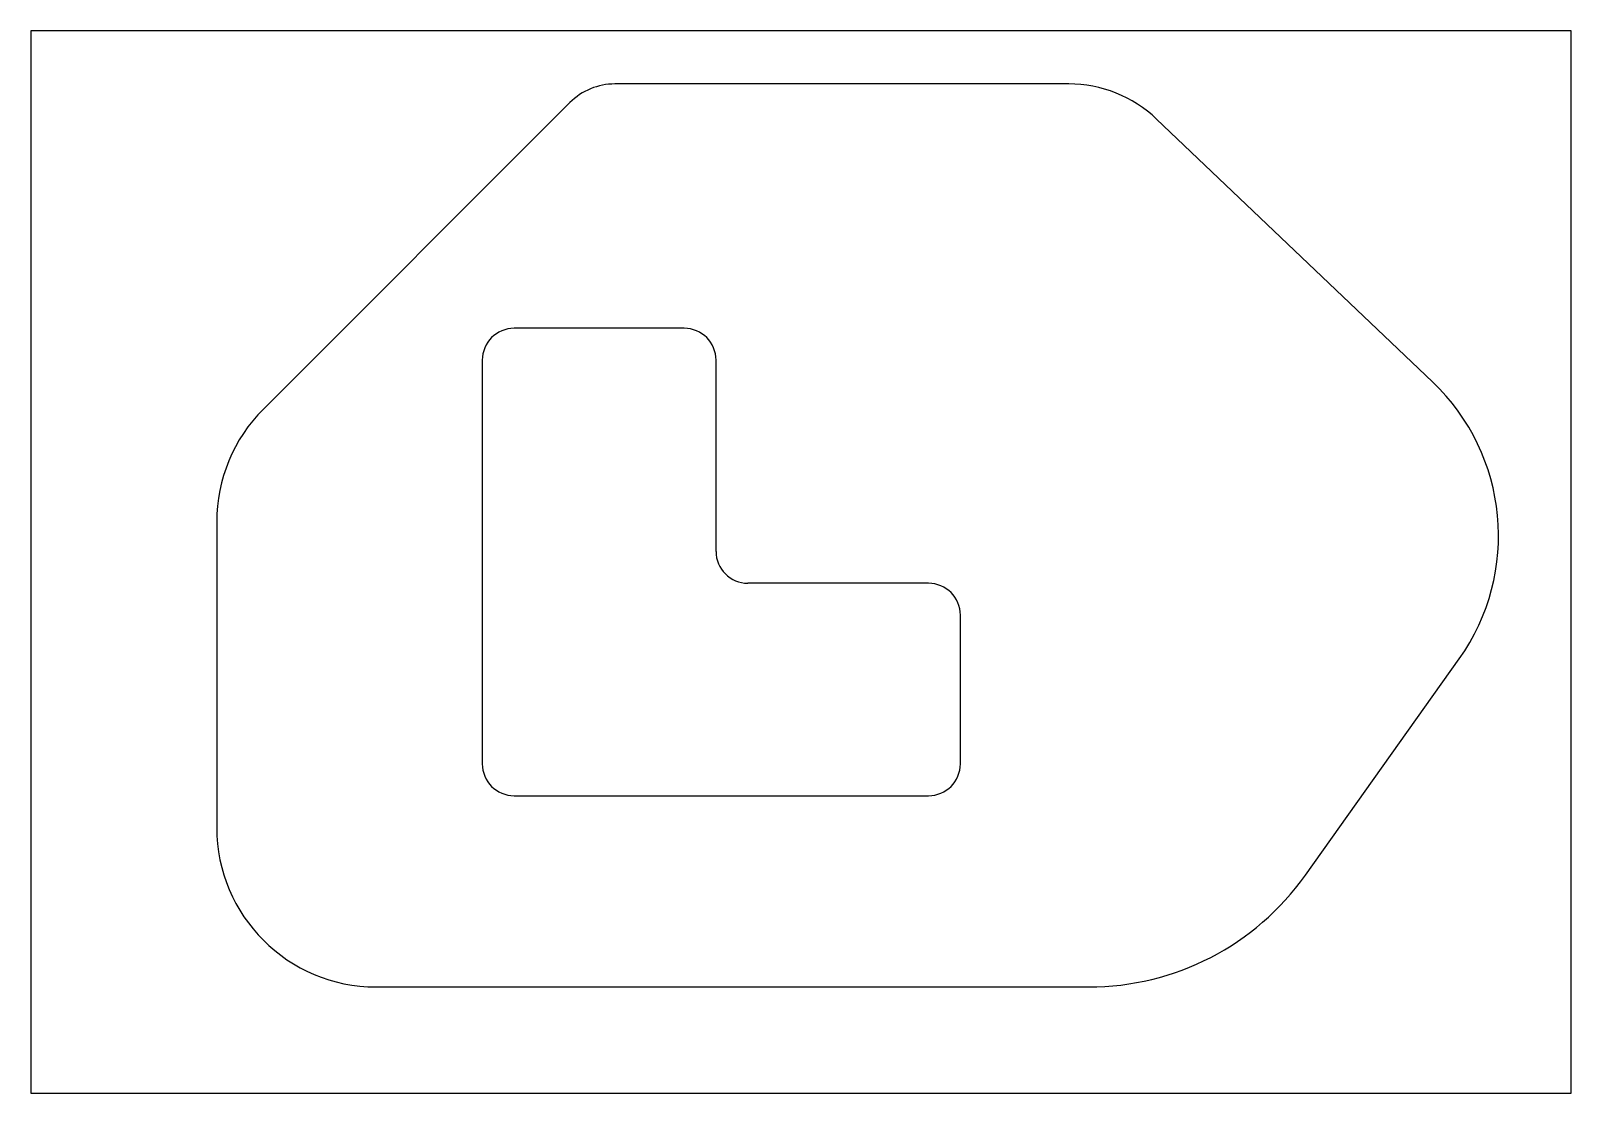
# Model space of a CAD drawing. Header units: millimetres. Extents: x -72 to 72, y -50 to 50.
import ezdxf

# ---------------------------------------------------------------- set-up
doc = ezdxf.new("R2010")
doc.units = ezdxf.units.MM
for name, color, linetype in [('A_CAM_PROFILE_THROUGH_Z-10', 2, 'CONTINUOUS'), ('B_L_SHAPED_WINDOW_THROUGH_Z-10', 3, 'CONTINUOUS'), ('BLANK', 1, 'CONTINUOUS')]:
    doc.layers.add(name, color=color, linetype=linetype)

msp = doc.modelspace()

# ---------------------------------------------------------------- linework, layer by layer
at = {"layer": 'A_CAM_PROFILE_THROUGH_Z-10'}
for p, q in [((25.2, 45), (-17.5147, 45)), ((-21.7574, 43.2426), (-50.6066, 14.3934)), ((59.4515, 16.951), (33.4759, 41.6897)), ((-55, 3.7868), (-55, -25)), ((47.4751, -29.4881), (61.9575, -9.1223)), ((-40, -40), (27.1012, -40))]:
    msp.add_line(p, q, dxfattribs=at)
for centre, radius, start, end in [((-17.5147, 39), 6, 90, 135), ((25.2, 33), 12, 46.3972, 90), ((45.6584, 2.4682), 20, 324.5829, 46.3972), ((-40, 3.7868), 15, 135, 180), ((-40, -25), 15, 180, 270), ((27.1012, -15), 25, 270, 324.5829)]:
    msp.add_arc(centre, radius, start, end, dxfattribs=at)
at = {"layer": 'B_L_SHAPED_WINDOW_THROUGH_Z-10'}
for p, q in [((-11, 22), (-27, 22)), ((-30, 19), (-30, -19)), ((-8, 1), (-8, 19)), ((12, -2), (-5, -2)), ((15, -19), (15, -5)), ((-27, -22), (12, -22))]:
    msp.add_line(p, q, dxfattribs=at)
for centre, start, end in [((-27, 19), 90, 180), ((-11, 19), 0, 90), ((-5, 1), 180, 270), ((12, -5), 0, 90), ((-27, -19), 180, 270), ((12, -19), 270, 0)]:
    msp.add_arc(centre, 3, start, end, dxfattribs=at)
at = {"layer": 'BLANK'}
for p, q in [((72.5, 50), (-72.5, 50)), ((-72.5, 50), (-72.5, -50)), ((72.5, -50), (72.5, 50)), ((-72.5, -50), (72.5, -50))]:
    msp.add_line(p, q, dxfattribs=at)

doc.saveas('drawing.dxf')
